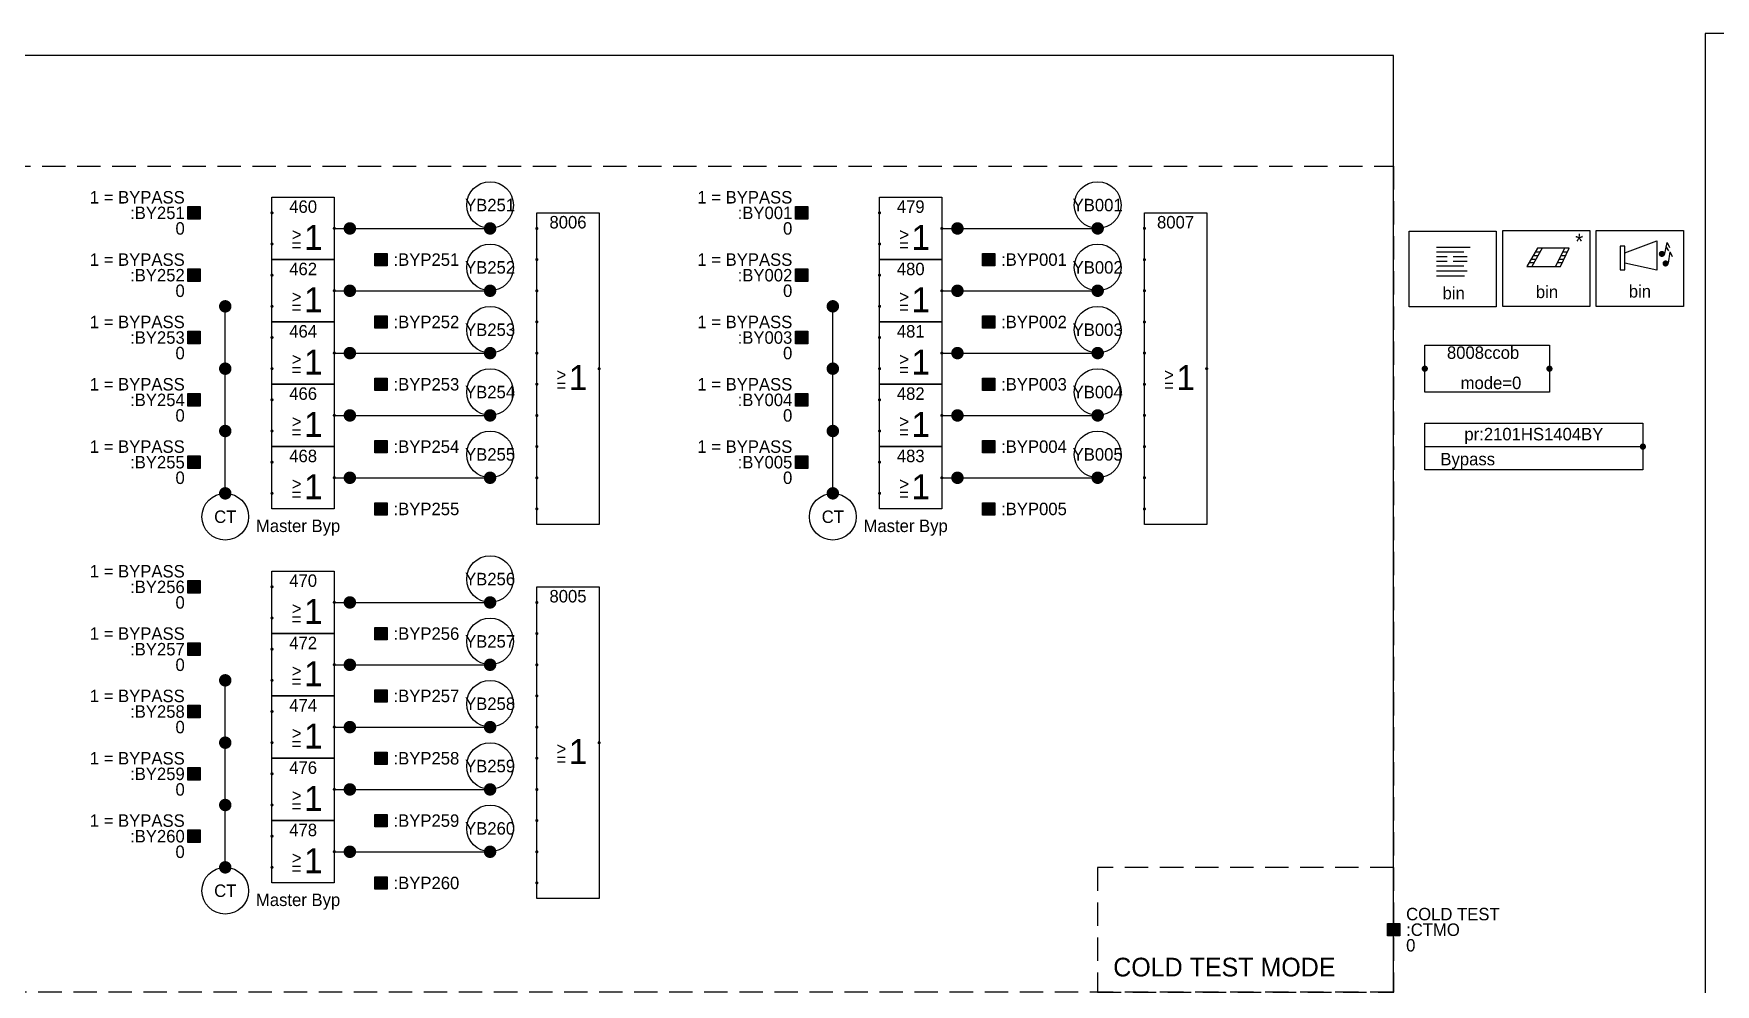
# Model space of a CAD drawing. Extents: x 0 to 2880, y 21 to 2078.
# Drawn here: x 1384 to 1923, y 1772 to 2078 of the extents above; entities that cross this region are included whole.
import ezdxf
from ezdxf.enums import TextEntityAlignment as Align

# ---------------------------------------------------------------- set-up
doc = ezdxf.new("R2010")
doc.units = 0
doc.header["$LTSCALE"] = 15
doc.header["$MEASUREMENT"] = 0
doc.linetypes.add('DASHED', pattern=[0.75, 0.5, -0.25])
doc.layers.get('0').update_dxf_attribs({"linetype": 'CONTINUOUS'})
for name, color, linetype in [('1', 7, 'CONTINUOUS'), ('6', 7, 'CONTINUOUS'), ('6_COM', 7, 'CONTINUOUS')]:
    doc.layers.add(name, color=color, linetype=linetype)
doc.styles.add('MONOTXT', font='MetsoMono.ttf')
doc.styles.get("Standard").update_dxf_attribs({"font": 'MetsoMono.ttf'})
doc.styles.add('TXT', font='MetsoMono.ttf')

# ---------------------------------------------------------------- blocks, each defined once
blk = doc.blocks.new('-ADMINM')
at = {"color": 7}
blk.add_lwpolyline([(0, 0), (960, 0), (960, 637.5), (0, 637.5)], close=True, dxfattribs=at)
at = {"color": 7, "style": 'MONOTXT'}
for tag, p, height in [('$PROCESSAREA1', (368, 23), 5), ('$CREATED', (89.13, 18.04), 4), ('$CREATOR', (147.52, 17.98), 4), ('$PROCESSAREA2', (368, 16), 5), ('$NAME', (475.15, 13.45), 4), ('$DESCRIPTION1', (543.15, 13.86), 4), ('$PROCESSAREA3', (368, 9), 5), ('$MODIFIED', (89.04, 1.79), 4), ('$MODIFIER', (147.52, 1.82), 4), ('$PROCESSAREA4', (368, 2), 5), ('$DESCRIPTION2', (543.24, 4.73), 4)]:
    blk.add_attdef(tag, p, '', height=height, dxfattribs=at)
at = {"color": 7, "style": 'MONOTXT', "flags": 1}
blk.add_attdef('$STATUS', (605.86, 4.83), '', height=4, dxfattribs=at)
blk = doc.blocks.new('-OPBIN')
at = {"color": 7}
blk.add_lwpolyline([(-2, 2), (2, 2), (2, -2), (-2, -2)], close=True, dxfattribs=at)
blk.add_solid([(-1.95, 1.95), (1.95, 1.95), (-1.95, -1.95), (1.95, -1.95)], dxfattribs=at)
at = {"color": 7, "style": 'TXT'}
for tag, p, flags in [('$TYPE', (4, 8), 3), ('$CP', (0, -1.6), 2)]:
    blk.add_attdef(tag, p, '', height=4, dxfattribs=dict(at, flags=flags))
for tag, p in [('$COMMENT', (4, 3)), ('$NAME', (4, -2)), ('$VALUE', (4, -7))]:
    blk.add_attdef(tag, p, '', height=4, dxfattribs=at)
blk = doc.blocks.new('-EADMINM')
at = {"color": 7}
blk.add_lwpolyline([(100, 40), (860, 40), (860, 630.5), (100, 630.5)], close=True, dxfattribs=at)
blk.add_attdef('$NAME', (109.54, 613.73), '', height=5)
blk = doc.blocks.new('-OD_BIND')
for p, q in [((0, 0), (0, 24.29)), ((11.12, 18.66), (7.72, 12.82)), ((12.62, 18.66), (9.31, 12.82)), ((9.68, 16.31), (11.34, 16.31)), ((10.44, 17.52), (12.02, 17.52)), ((21.37, 18.66), (11.12, 18.66)), ((19.86, 18.66), (16.92, 12.82)), ((18.5, 12.82), (21.37, 18.66)), ((18.72, 16.31), (20.23, 16.31)), ((19.26, 17.52), (20.84, 17.52)), ((7.72, 12.82), (18.5, 12.82)), ((8.4, 14.03), (10.06, 14.03)), ((9.09, 15.17), (10.66, 15.17)), ((17.6, 14.03), (19.1, 14.03)), ((18.13, 15.17), (19.64, 15.17))]:
    blk.add_line(p, q)
blk.add_lwpolyline([(0, 24.29), (28, 24.29), (28, 0), (0, 0)])
at = {"color": 7, "style": 'MONOTXT'}
blk.add_text('*', height=5, dxfattribs=at).set_placement((24.56, 18.32), align=Align.CENTER)
blk.add_text('bin', height=4).set_placement((14.21, 4.72), align=Align.MIDDLE)
at = {"flags": 1}
for tag, p, height in [('$NAME', (2.32, -7.19), 4), ('$CR', (1.39, -13.67), 4), ('POS', (-0.93, -20.18), 2), ('PDATA', (-1.12, -27.75), 2), ('TXT1SEL', (-0.83, -38.23), 2), ('TXT2SEL', (-0.52, -40.39), 2), ('COMPL', (-1.49, -54.74), 2), ('RECDX', (-0.72, -51.27), 2)]:
    blk.add_attdef(tag, p, '', height=height, dxfattribs=at)
at = {"color": 7, "flags": 1}
blk.add_attdef('PREFIX', (0, -24.46), '', height=2, dxfattribs=at)
at = {"color": 7, "style": 'MONOTXT', "flags": 1}
for tag, p, height in [('--ALM', (-1.65, -32.97), 2), ('STATE0', (-1.01, -43.59), 2), ('STATE1', (-1.24, -46.05), 2), ('KEY10M', (55.52, -52.88), 5), ('LAYOUT', (5.46, -58.09), 5), ('KEY10TXT', (55.52, -57.88), 5), ('KEY1M', (5.19, -68.23), 5), ('KEY11M', (55.52, -67.88), 5), ('KEY1TXT', (5.65, -73.1), 5), ('KEY11TXT', (55.52, -72.88), 5), ('KEY2M', (5.69, -83.88), 5), ('KEY12M', (55.52, -82.88), 5), ('KEY2TXT', (5.69, -88.49), 5), ('KEY12TXT', (55.52, -87.88), 5), ('KEY3M', (5.65, -98.05), 5), ('KEY13M', (55.52, -97.88), 5), ('KEY3TXT', (5.52, -102.88), 5), ('KEY13TXT', (55.52, -102.88), 5), ('KEY4M', (5.52, -112.88), 5), ('KEY14M', (55.52, -112.88), 5), ('KEY4TXT', (5.52, -117.88), 5), ('KEY14TXT', (55.52, -117.88), 5), ('KEY5M', (5.52, -127.88), 5), ('KEY15M', (55.52, -127.88), 5), ('KEY5TXT', (5.52, -132.88), 5), ('KEY15TXT', (55.52, -132.88), 5), ('KEY6M', (5.52, -142.88), 5), ('KEY16M', (55.52, -142.88), 5), ('KEY6TXT', (5.52, -147.88), 5), ('KEY16TXT', (55.52, -147.88), 5), ('KEY7M', (5.52, -157.88), 5), ('KEY17M', (55.52, -157.88), 5), ('KEY7TXT', (5.52, -162.88), 5), ('KEY17TXT', (55.52, -162.88), 5), ('KEY8M', (5.52, -172.88), 5), ('KEY18M', (55.52, -172.88), 5), ('KEY8TXT', (5.52, -177.88), 5), ('KEY18TXT', (55.52, -177.88), 5), ('KEY9M', (5.52, -187.88), 5), ('KEY19M', (55.52, -187.88), 5), ('KEY9TXT', (5.52, -192.88), 5), ('KEY19TXT', (55.52, -192.88), 5)]:
    blk.add_attdef(tag, p, '', height=height, dxfattribs=at)
blk = doc.blocks.new('-DPBIN-')
at = {"color": 7}
blk.add_lwpolyline([(-70, 7.5), (0, 7.5), (0, -7.5), (-70, -7.5)], close=True, dxfattribs=at)
blk.add_lwpolyline([(-70, 0), (0, 0)], dxfattribs=at)
at = {"color": 7, "const_width": 1}
blk.add_lwpolyline([(-0.5, 0, 1), (0.5, 0, 1)], format="xyb", close=True, dxfattribs=at)
at = {"color": 7, "style": 'TXT'}
blk.add_attdef('$NAME', text='', height=4, dxfattribs=at).set_placement((-35, 2), align=Align.CENTER)
for tag, p, flags in [('$CP', (0, -1.6), 2), ('$TYPE', (-30, -6), 3)]:
    blk.add_attdef(tag, p, '', height=4, dxfattribs=dict(at, flags=flags))
for tag, p in [('$COMMENT', (-65, -6)), ('$VALUE', (-65, -13))]:
    blk.add_attdef(tag, p, '', height=4, dxfattribs=at)
blk = doc.blocks.new('-CE_BIN')
for p, q in [((-0.07, -0.19), (-0.07, 24.09)), ((8.74, 19.02), (19.53, 19.02)), ((8.74, 17.49), (17.48, 17.49)), ((8.72, 11.4), (18.62, 11.4)), ((8.74, 15.97), (12.13, 15.97)), ((8.74, 14.46), (12.13, 14.46)), ((8.74, 13.01), (17.48, 13.01)), ((14.09, 15.97), (18.54, 15.97)), ((14.09, 14.46), (18.54, 14.46)), ((8.77, 9.8), (17.77, 9.8))]:
    blk.add_line(p, q)
blk.add_lwpolyline([(-0.07, 24.09), (27.94, 24.09), (27.94, -0.19), (-0.07, -0.19)])
blk.add_text('bin', height=4).set_placement((14.27, 4.32), align=Align.MIDDLE)
at = {"flags": 1}
for tag, p, height in [('$NAME', (2.28, 23.08), 4), ('$CR', (1.5, -12.94), 2), ('NAME1', (1.68, -17.93), 2), ('NAME3', (1.84, -29.32), 2), ('POS1', (2.36, -35.43), 2), ('POSOP', (1.23, -60.9), 4), ('ALMSTXT', (1.4, -66.9), 2), ('MSTXT', (1.26, -72.55), 2), ('--ALM', (0.43, -78.56), 2), ('AREAOP', (0, -105), 2)]:
    blk.add_attdef(tag, p, '', height=height, dxfattribs=at)
at = {"color": 7}
blk.add_attdef('$DID', (3.75, -5.76), '', height=4, dxfattribs=at)
at = {"color": 7, "style": 'MONOTXT', "flags": 1}
for tag, p in [('NAME2', (2.18, -22.09)), ('POS2', (2.27, -40.9)), ('INFO', (1.53, -49.74)), ('POS3', (1.93, -46.21)), ('OPTM', (1.43, -54.71))]:
    blk.add_attdef(tag, p, '', height=2, dxfattribs=at)
at = {"color": 7, "flags": 1}
for tag, p in [('---OBIN', (0, -85)), ('OPTXT0', (0, -90)), ('OPTXT1', (0, -95)), ('---OESTO', (0, -100))]:
    blk.add_attdef(tag, p, '', height=2, dxfattribs=at)
blk = doc.blocks.new('CCOB_SMALL')
at = {"color": 7}
blk.add_lwpolyline([(0, 7.5), (40, 7.5), (40, -7.5), (0, -7.5)], close=True, dxfattribs=at)
at = {"color": 7, "const_width": 1}
for points in [[(-0.5, 0, 1), (0.5, 0, 1)], [(39.5, 0, 1), (40.5, 0, 1)]]:
    blk.add_lwpolyline(points, format="xyb", close=True, dxfattribs=at)
at = {"color": 7}
blk.add_text('ccob', height=4, dxfattribs=at).set_placement((19, 3.15))
blk.add_text('mode=', height=4, dxfattribs=at).set_placement((28, -6.55), align=Align.RIGHT)
for tag, p, flags in [('$NAME', (15, 7.5), 3), ('IN<', (2, -1.5), 2), ('CND<', (0, -15), 1), ('FMASK=', (0, -20), 1)]:
    blk.add_attdef(tag, p, '', height=4, dxfattribs=dict(at, flags=flags))
blk.add_attdef('$ORDER', text='', height=4, dxfattribs=at).set_placement((19, 3.15), align=Align.RIGHT)
at = {"color": 7, "flags": 2}
blk.add_attdef('OUT>', text='', height=4, dxfattribs=at).set_placement((38, -1.5), align=Align.RIGHT)
at = {"color": 7}
blk.add_attdef('MODE=', (28, -6.55), '', height=4, dxfattribs=at)
blk = doc.blocks.new('-AL_BIN')
for p, q in [((0, 0), (0, 24.29)), ((9.22, 19.29), (7.68, 19.29)), ((7.68, 19.29), (7.68, 11.77)), ((9.22, 17.22), (19.42, 21.02)), ((9.22, 11.77), (9.22, 19.29)), ((19.42, 21.02), (19.42, 11.58)), ((21.94, 16.43), (22.79, 20.48)), ((22.46, 19.02), (23.19, 17.76)), ((22.79, 20.48), (23.52, 18.89)), ((23.19, 13.9), (23.79, 17.49)), ((23.79, 17.43), (24.39, 16.03)), ((7.68, 11.77), (9.22, 11.77)), ((19.42, 11.58), (9.22, 13.84))]:
    blk.add_line(p, q)
blk.add_lwpolyline([(0, 24.29), (28, 24.29), (28, 0), (0, 0)])
at = {"const_width": 0.98}
for points in [[(20.59, 16.83, 1), (21.57, 16.83, 1)], [(21.78, 13.76, 1), (22.76, 13.76, 1)]]:
    blk.add_lwpolyline(points, format="xyb", close=True, dxfattribs=at)
blk.add_text('bin', height=4).set_placement((10.47, 2.82))
at = {"flags": 1}
for tag, p in [('$NAME', (-1.04, -8.07)), ('$CR', (-0.88, -11.12)), ('EXTI', (-0.44, -20.42)), ('DPBIN', (-0.44, -23.92)), ('AREAAL', (-0.04, -28.01)), ('AREAMS', (-0.05, -32.72)), ('--ALM', (-0.59, -36.81)), ('EDGEAL', (-0.56, -41.48)), ('ACKDEMAL', (-1.34, -46.37)), ('PRIAL', (-1.34, -49.11)), ('USERAL', (-1.61, -51.85)), ('RESAL', (-1.13, -54.89)), ('ACKDEMMS', (-2.17, -61.08)), ('EDGEMS', (-1.41, -57.65)), ('USERMS', (-2.07, -65.68)), ('RESMS', (-1.88, -69.47))]:
    blk.add_attdef(tag, p, '', height=2, dxfattribs=at)
at = {"layer": '1', "color": 7, "flags": 1}
blk.add_attdef('PREFIX', (-1.19, -14.65), '', height=2, dxfattribs=at)
blk = doc.blocks.new('-LOO2L')
at = {"color": 7, "const_width": 0.5}
for points in [[(-0.25, 0, 1), (0.25, 0, 1)], [(19.75, -5, 1), (20.25, -5, 1)], [(-0.25, -10, 1), (0.25, -10, 1)]]:
    blk.add_lwpolyline(points, format="xyb", close=True, dxfattribs=at)
blk.add_lwpolyline([(0, 5), (20, 5), (20, -15), (0, -15), (0, 5)])
at = {"color": 7}
for s, height, p in [('1', 8, (10.28, -11.87)), ('>', 4, (6.32, -8.93)), ('=', 4, (6.32, -12.36))]:
    blk.add_text(s, height=height, dxfattribs=at).set_placement(p)
for tag, p in [('NOTA', (-5.6, -3)), ('NOTO', (20, -8)), ('NOTB', (-5.6, -13))]:
    blk.add_attdef(tag, p, '', height=9)
for tag, p, height, flags in [('A<BIN', (-1.91, -1.95), 4, 2), ('B<BIN', (-1.91, -11.77), 4, 2), ('$&F-ROW1', (6.29, -13.8), 1, 3)]:
    blk.add_attdef(tag, p, '', height=height, dxfattribs=dict(at, flags=flags))
blk.add_attdef('$ORDER', text='', height=4).set_placement((10, 0), align=Align.CENTER)
at = {"color": 7, "flags": 2}
blk.add_attdef('O>BIN', text='', height=4, dxfattribs=at).set_placement((16.01, -6.95), align=Align.RIGHT)
at = {"flags": 3}
blk.add_attdef('$NAME', (0.75, -6.53), '', height=4, dxfattribs=at)
blk = doc.blocks.new('-LABELD')
at = {"const_width": 1.5}
blk.add_lwpolyline([(0, -0.75, 1), (0, 0.75, 1)], format="xyb", close=True, dxfattribs=at)
blk.add_circle((0, 7.5), 7.5)
at = {"color": 7}
for tag, p in [('$COMMENT1', (9.85, 8.16)), ('$COMMENT2', (9.85, 2.32))]:
    blk.add_attdef(tag, p, '', height=4, dxfattribs=at)
blk.add_attdef('$NAME', text='', height=4).set_placement((0, 7.5), align=Align.MIDDLE)
at = {"flags": 2}
blk.add_attdef('$CP', (0, 0), '', height=2.5, dxfattribs=at)
blk = doc.blocks.new('-LABELU')
at = {"const_width": 1.5}
blk.add_lwpolyline([(0, -0.75, 1), (0, 0.75, 1)], format="xyb", close=True, dxfattribs=at)
blk.add_circle((0, -7.5), 7.5)
at = {"flags": 2}
blk.add_attdef('$CP', (0, 0), '', height=2.5, dxfattribs=at)
blk.add_attdef('$NAME', text='', height=4).set_placement((0, -7.5), align=Align.MIDDLE)
at = {"color": 7}
for tag, p in [('$COMMENT1', (9.85, -6.58)), ('$COMMENT2', (9.85, -12.42))]:
    blk.add_attdef(tag, p, '', height=4, dxfattribs=at)
blk = doc.blocks.new('-LOO10L')
at = {"color": 7, "const_width": 0.5}
for points in [[(-0.25, 0, 1), (0.25, 0, 1)], [(-0.25, -10, 1), (0.25, -10, 1)], [(-0.25, -20, 1), (0.25, -20, 1)], [(-0.25, -30, 1), (0.25, -30, 1)], [(-0.25, -40, 1), (0.25, -40, 1)], [(19.75, -45, 1), (20.25, -45, 1)], [(-0.25, -50, 1), (0.25, -50, 1)], [(-0.25, -60, 1), (0.25, -60, 1)], [(-0.25, -70, 1), (0.25, -70, 1)], [(-0.25, -80, 1), (0.25, -80, 1)], [(-0.25, -90, 1), (0.25, -90, 1)]]:
    blk.add_lwpolyline(points, format="xyb", close=True, dxfattribs=at)
blk.add_lwpolyline([(0, 5), (20, 5), (20, -95), (0, -95), (0, 5)])
at = {"color": 7}
for s, height, p in [('>', 4, (6.32, -48.93)), ('1', 8, (10.28, -51.87)), ('=', 4, (6.32, -52.36))]:
    blk.add_text(s, height=height, dxfattribs=at).set_placement(p)
for tag, p in [('NOTA', (-5.6, -3)), ('NOTB', (-5.6, -13)), ('NOTC', (-5.6, -23)), ('NOTD', (-5.6, -33)), ('NOTE', (-5.6, -43)), ('NOTO', (20, -48)), ('NOTF', (-5.6, -53)), ('NOTG', (-5.6, -63)), ('NOTH', (-5.6, -73)), ('NOTI', (-5.6, -83)), ('NOTJ', (-5.6, -93))]:
    blk.add_attdef(tag, p, '', height=9)
for tag, p, height, flags in [('A<BIN', (-1.91, -1.95), 4, 2), ('B<BIN', (-1.91, -11.95), 4, 2), ('C<BIN', (-1.91, -21.77), 4, 2), ('D<BIN', (-1.91, -31.77), 4, 2), ('E<BIN', (-1.91, -41.77), 4, 2), ('F<BIN', (-1.91, -51.95), 4, 2), ('G<BIN', (-1.91, -61.95), 4, 2), ('H<BIN', (-1.91, -71.77), 4, 2), ('I<BIN', (-1.91, -81.77), 4, 2), ('J<BIN', (-1.91, -91.77), 4, 2), ('$&F-ROW1', (6.29, -93.8), 1, 3)]:
    blk.add_attdef(tag, p, '', height=height, dxfattribs=dict(at, flags=flags))
blk.add_attdef('$ORDER', text='', height=4).set_placement((10, 0), align=Align.CENTER)
at = {"color": 7, "flags": 2}
blk.add_attdef('O>BIN', text='', height=4, dxfattribs=at).set_placement((16.01, -46.95), align=Align.RIGHT)
at = {"flags": 3}
blk.add_attdef('$NAME', (0.75, -46.53), '', height=4, dxfattribs=at)
blk = doc.blocks.new('-IPBIN')
at = {"color": 7}
blk.add_lwpolyline([(-2, 2), (2, 2), (2, -2), (-2, -2)], close=True, dxfattribs=at)
blk.add_solid([(-1.95, 1.95), (1.95, 1.95), (-1.95, -1.95), (1.95, -1.95)], dxfattribs=at)
at = {"color": 7, "style": 'TXT'}
for tag, p, flags in [('$TYPE', (4, 8), 3), ('$CP', (0, -1.6), 2)]:
    blk.add_attdef(tag, p, '', height=4, dxfattribs=dict(at, flags=flags))
for tag, p in [('$COMMENT', (-3, 3)), ('$NAME', (-3, -2)), ('$VALUE', (-3, -7))]:
    blk.add_attdef(tag, text='', height=4, dxfattribs=at).set_placement(p, align=Align.RIGHT)

msp = doc.modelspace()

# ---------------------------------------------------------------- linework, layer by layer
at = {"layer": '6', "color": 7}
for points in [[(1435, 2020, 0, 0, 0), (1455, 2020, 0, 0, 0), (1455, 2020, 5, 0, 0), (1460, 2020, 0, 0, 0)], [(1630, 2020, 0, 0, 0), (1650, 2020, 0, 0, 0), (1650, 2020, 5, 0, 0), (1655, 2020, 0, 0, 0)], [(1485, 2015, 0, 0, 0), (1485, 2005, 0, 0, 0), (1490, 2005, 0, 0, 0), (1490, 2005, 5, 0, 0), (1495, 2005, 0, 0, 0)], [(1530, 2015, 0, 0, 0), (1540, 2015, 0, 0, 0), (1540, 2015, 5, 0, 0), (1545, 2015, 0, 0, 0)], [(1680, 2015, 0, 0, 0), (1680, 2005, 0, 0, 0), (1685, 2005, 0, 0, 0), (1685, 2005, 5, 0, 0), (1690, 2005, 0, 0, 0)], [(1725, 2015, 0, 0, 0), (1735, 2015, 0, 0, 0), (1735, 2015, 5, 0, 0), (1740, 2015, 0, 0, 0)], [(1445, 1990, 0, 0, 0), (1445, 2010, 0, 0, 0), (1455, 2010, 0, 0, 0), (1455, 2010, 5, 0, 0), (1460, 2010, 0, 0, 0)], [(1640, 1990, 0, 0, 0), (1640, 2010, 0, 0, 0), (1650, 2010, 0, 0, 0), (1650, 2010, 5, 0, 0), (1655, 2010, 0, 0, 0)], [(1435, 2000, 0, 0, 0), (1455, 2000, 0, 0, 0), (1455, 2000, 5, 0, 0), (1460, 2000, 0, 0, 0)], [(1630, 2000, 0, 0, 0), (1650, 2000, 0, 0, 0), (1650, 2000, 5, 0, 0), (1655, 2000, 0, 0, 0)], [(1485, 1995, 0, 0, 0), (1485, 1985, 0, 0, 0), (1490, 1985, 0, 0, 0), (1490, 1985, 5, 0, 0), (1495, 1985, 0, 0, 0)], [(1530, 1995, 0, 0, 0), (1540, 1995, 0, 0, 0), (1540, 1995, 5, 0, 0), (1545, 1995, 0, 0, 0)], [(1680, 1995, 0, 0, 0), (1680, 1985, 0, 0, 0), (1685, 1985, 0, 0, 0), (1685, 1985, 5, 0, 0), (1690, 1985, 0, 0, 0)], [(1725, 1995, 0, 0, 0), (1735, 1995, 0, 0, 0), (1735, 1995, 5, 0, 0), (1740, 1995, 0, 0, 0)], [(1445, 1990, 0, 0, 0), (1455, 1990, 0, 0, 0), (1455, 1990, 5, 0, 0), (1460, 1990, 0, 0, 0)], [(1640, 1990, 0, 0, 0), (1650, 1990, 0, 0, 0), (1650, 1990, 5, 0, 0), (1655, 1990, 0, 0, 0)], [(1435, 1980, 0, 0, 0), (1455, 1980, 0, 0, 0), (1455, 1980, 5, 0, 0), (1460, 1980, 0, 0, 0)], [(1630, 1980, 0, 0, 0), (1650, 1980, 0, 0, 0), (1650, 1980, 5, 0, 0), (1655, 1980, 0, 0, 0)], [(1485, 1975, 0, 0, 0), (1485, 1965, 0, 0, 0), (1490, 1965, 0, 0, 0), (1490, 1965, 5, 0, 0), (1495, 1965, 0, 0, 0)], [(1530, 1975, 0, 0, 0), (1540, 1975, 0, 0, 0), (1540, 1975, 5, 0, 0), (1545, 1975, 0, 0, 0)], [(1680, 1975, 0, 0, 0), (1680, 1965, 0, 0, 0), (1685, 1965, 0, 0, 0), (1685, 1965, 5, 0, 0), (1690, 1965, 0, 0, 0)], [(1725, 1975, 0, 0, 0), (1735, 1975, 0, 0, 0), (1735, 1975, 5, 0, 0), (1740, 1975, 0, 0, 0)], [(1370, 1970, 0, 0, 0), (1380, 1970, 0, 0, 0), (1380, 1790, 0, 0, 0), (1530, 1790, 0, 0, 0), (1530, 1805, 0, 0, 0), (1540, 1805, 0, 0, 0), (1540, 1805, 5, 0, 0), (1545, 1805, 0, 0, 0)], [(1445, 1970, 0, 0, 0), (1455, 1970, 0, 0, 0), (1455, 1970, 5, 0, 0), (1460, 1970, 0, 0, 0)], [(1565, 1970, 0, 0, 0), (1580, 1970, 0, 0, 0), (1580, 1910, 0, 0, 0), (1725, 1910, 0, 0, 0), (1725, 1925, 0, 0, 0), (1735, 1925, 0, 0, 0), (1735, 1925, 5, 0, 0), (1740, 1925, 0, 0, 0)], [(1640, 1970, 0, 0, 0), (1650, 1970, 0, 0, 0), (1650, 1970, 5, 0, 0), (1655, 1970, 0, 0, 0)], [(1760, 1970, 0, 0, 0), (1825, 1970, 0, 0, 0), (1825, 1970, 5, 0, 0), (1830, 1970, 0, 0, 0)], [(1870, 1970, 0, 0, 0), (1910, 1970, 0, 0, 0), (1910, 1945, 0, 0, 0), (1905, 1945, 0, 0, 0), (1905, 1945, 5, 0, 0), (1900, 1945, 0, 0, 0)], [(1435, 1960, 0, 0, 0), (1455, 1960, 0, 0, 0), (1455, 1960, 5, 0, 0), (1460, 1960, 0, 0, 0)], [(1630, 1960, 0, 0, 0), (1650, 1960, 0, 0, 0), (1650, 1960, 5, 0, 0), (1655, 1960, 0, 0, 0)], [(1485, 1955, 0, 0, 0), (1485, 1945, 0, 0, 0), (1490, 1945, 0, 0, 0), (1490, 1945, 5, 0, 0), (1495, 1945, 0, 0, 0)], [(1530, 1955, 0, 0, 0), (1540, 1955, 0, 0, 0), (1540, 1955, 5, 0, 0), (1545, 1955, 0, 0, 0)], [(1680, 1955, 0, 0, 0), (1680, 1945, 0, 0, 0), (1685, 1945, 0, 0, 0), (1685, 1945, 5, 0, 0), (1690, 1945, 0, 0, 0)], [(1725, 1955, 0, 0, 0), (1735, 1955, 0, 0, 0), (1735, 1955, 5, 0, 0), (1740, 1955, 0, 0, 0)], [(1445, 1950, 0, 0, 0), (1455, 1950, 0, 0, 0), (1455, 1950, 5, 0, 0), (1460, 1950, 0, 0, 0)], [(1640, 1950, 0, 0, 0), (1650, 1950, 0, 0, 0), (1650, 1950, 5, 0, 0), (1655, 1950, 0, 0, 0)], [(1435, 1940, 0, 0, 0), (1455, 1940, 0, 0, 0), (1455, 1940, 5, 0, 0), (1460, 1940, 0, 0, 0)], [(1630, 1940, 0, 0, 0), (1650, 1940, 0, 0, 0), (1650, 1940, 5, 0, 0), (1655, 1940, 0, 0, 0)], [(1445, 1930, 0, 0, 0), (1455, 1930, 0, 0, 0), (1455, 1930, 0, 0, 0), (1455, 1930, 5, 0, 0), (1460, 1930, 0, 0, 0)], [(1485, 1935, 0, 0, 0), (1485, 1925, 0, 0, 0), (1490, 1925, 0, 0, 0), (1490, 1925, 5, 0, 0), (1495, 1925, 0, 0, 0)], [(1530, 1935, 0, 0, 0), (1540, 1935, 0, 0, 0), (1540, 1935, 5, 0, 0), (1545, 1935, 0, 0, 0)], [(1640, 1930, 0, 0, 0), (1650, 1930, 0, 0, 0), (1650, 1930, 0, 0, 0), (1650, 1930, 5, 0, 0), (1655, 1930, 0, 0, 0)], [(1680, 1935, 0, 0, 0), (1680, 1925, 0, 0, 0), (1685, 1925, 0, 0, 0), (1685, 1925, 5, 0, 0), (1690, 1925, 0, 0, 0)], [(1725, 1935, 0, 0, 0), (1735, 1935, 0, 0, 0), (1735, 1935, 5, 0, 0), (1740, 1935, 0, 0, 0)], [(1565, 1850, 0, 0, 0), (1570, 1850, 0, 0, 0), (1570, 1910, 0, 0, 0), (1535, 1910, 0, 0, 0), (1535, 1925, 0, 0, 0), (1540, 1925, 0, 0, 0), (1540, 1925, 5, 0, 0), (1545, 1925, 0, 0, 0)], [(1435, 1900, 0, 0, 0), (1455, 1900, 0, 0, 0), (1455, 1900, 5, 0, 0), (1460, 1900, 0, 0, 0)], [(1485, 1895, 0, 0, 0), (1485, 1885, 0, 0, 0), (1490, 1885, 0, 0, 0), (1490, 1885, 5, 0, 0), (1495, 1885, 0, 0, 0)], [(1530, 1895, 0, 0, 0), (1540, 1895, 0, 0, 0), (1540, 1895, 5, 0, 0), (1545, 1895, 0, 0, 0)], [(1445, 1870, 0, 0, 0), (1445, 1890, 0, 0, 0), (1455, 1890, 0, 0, 0), (1455, 1890, 5, 0, 0), (1460, 1890, 0, 0, 0)], [(1435, 1880, 0, 0, 0), (1455, 1880, 0, 0, 0), (1455, 1880, 5, 0, 0), (1460, 1880, 0, 0, 0)], [(1485, 1875, 0, 0, 0), (1485, 1865, 0, 0, 0), (1490, 1865, 0, 0, 0), (1490, 1865, 5, 0, 0), (1495, 1865, 0, 0, 0)], [(1530, 1875, 0, 0, 0), (1540, 1875, 0, 0, 0), (1540, 1875, 5, 0, 0), (1545, 1875, 0, 0, 0)], [(1445, 1870, 0, 0, 0), (1455, 1870, 0, 0, 0), (1455, 1870, 5, 0, 0), (1460, 1870, 0, 0, 0)], [(1435, 1860, 0, 0, 0), (1455, 1860, 0, 0, 0), (1455, 1860, 5, 0, 0), (1460, 1860, 0, 0, 0)], [(1485, 1855, 0, 0, 0), (1485, 1845, 0, 0, 0), (1490, 1845, 0, 0, 0), (1490, 1845, 5, 0, 0), (1495, 1845, 0, 0, 0)], [(1530, 1855, 0, 0, 0), (1540, 1855, 0, 0, 0), (1540, 1855, 5, 0, 0), (1545, 1855, 0, 0, 0)], [(1445, 1850, 0, 0, 0), (1455, 1850, 0, 0, 0), (1455, 1850, 5, 0, 0), (1460, 1850, 0, 0, 0)], [(1435, 1840, 0, 0, 0), (1455, 1840, 0, 0, 0), (1455, 1840, 5, 0, 0), (1460, 1840, 0, 0, 0)], [(1485, 1835, 0, 0, 0), (1485, 1825, 0, 0, 0), (1490, 1825, 0, 0, 0), (1490, 1825, 5, 0, 0), (1495, 1825, 0, 0, 0)], [(1530, 1835, 0, 0, 0), (1540, 1835, 0, 0, 0), (1540, 1835, 5, 0, 0), (1545, 1835, 0, 0, 0)], [(1445, 1830, 0, 0, 0), (1455, 1830, 0, 0, 0), (1455, 1830, 5, 0, 0), (1460, 1830, 0, 0, 0)], [(1435, 1820, 0, 0, 0), (1455, 1820, 0, 0, 0), (1455, 1820, 5, 0, 0), (1460, 1820, 0, 0, 0)], [(1485, 1815, 0, 0, 0), (1485, 1805, 0, 0, 0), (1490, 1805, 0, 0, 0), (1490, 1805, 5, 0, 0), (1495, 1805, 0, 0, 0)], [(1530, 1815, 0, 0, 0), (1540, 1815, 0, 0, 0), (1540, 1815, 5, 0, 0), (1545, 1815, 0, 0, 0)], [(1445, 1810, 0, 0, 0), (1455, 1810, 0, 0, 0), (1455, 1810, 0, 0, 0), (1455, 1810, 5, 0, 0), (1460, 1810, 0, 0, 0)]]:
    msp.add_lwpolyline(points, format="xyseb", dxfattribs=at)
for points in [[(1480, 2015), (1485, 2015)], [(1485, 2015), (1530, 2015)], [(1675, 2015), (1680, 2015)], [(1680, 2015), (1725, 2015)], [(1480, 1995), (1485, 1995)], [(1485, 1995), (1530, 1995)], [(1675, 1995), (1680, 1995)], [(1680, 1995), (1725, 1995)], [(1445, 1970), (1445, 1990)], [(1640, 1970), (1640, 1990)], [(1480, 1975), (1485, 1975)], [(1485, 1975), (1530, 1975)], [(1675, 1975), (1680, 1975)], [(1680, 1975), (1725, 1975)], [(1445, 1950), (1445, 1970)], [(1640, 1950), (1640, 1970)], [(1480, 1955), (1485, 1955)], [(1485, 1955), (1530, 1955)], [(1675, 1955), (1680, 1955)], [(1680, 1955), (1725, 1955)], [(1445, 1930), (1445, 1950)], [(1640, 1930), (1640, 1950)], [(1480, 1935), (1485, 1935)], [(1485, 1935), (1530, 1935)], [(1675, 1935), (1680, 1935)], [(1680, 1935), (1725, 1935)], [(1480, 1895), (1485, 1895)], [(1485, 1895), (1530, 1895)], [(1480, 1875), (1485, 1875)], [(1485, 1875), (1530, 1875)], [(1445, 1850), (1445, 1870)], [(1480, 1855), (1485, 1855)], [(1485, 1855), (1530, 1855)], [(1445, 1830), (1445, 1850)], [(1445, 1810), (1445, 1830)], [(1480, 1835), (1485, 1835)], [(1485, 1835), (1530, 1835)], [(1480, 1815), (1485, 1815)], [(1485, 1815), (1530, 1815)]]:
    msp.add_lwpolyline(points, dxfattribs=at)
at = {"layer": '6', "color": 7, "const_width": 2}
for points in [[(1484, 2015, 1), (1486, 2015, 1)], [(1529, 2015, 1), (1531, 2015, 1)], [(1679, 2015, 1), (1681, 2015, 1)], [(1724, 2015, 1), (1726, 2015, 1)], [(1444, 1990, 1), (1446, 1990, 1)], [(1484, 1995, 1), (1486, 1995, 1)], [(1529, 1995, 1), (1531, 1995, 1)], [(1639, 1990, 1), (1641, 1990, 1)], [(1679, 1995, 1), (1681, 1995, 1)], [(1724, 1995, 1), (1726, 1995, 1)], [(1484, 1975, 1), (1486, 1975, 1)], [(1529, 1975, 1), (1531, 1975, 1)], [(1679, 1975, 1), (1681, 1975, 1)], [(1724, 1975, 1), (1726, 1975, 1)], [(1444, 1970, 1), (1446, 1970, 1)], [(1639, 1970, 1), (1641, 1970, 1)], [(1484, 1955, 1), (1486, 1955, 1)], [(1529, 1955, 1), (1531, 1955, 1)], [(1679, 1955, 1), (1681, 1955, 1)], [(1724, 1955, 1), (1726, 1955, 1)], [(1444, 1950, 1), (1446, 1950, 1)], [(1639, 1950, 1), (1641, 1950, 1)], [(1484, 1935, 1), (1486, 1935, 1)], [(1529, 1935, 1), (1531, 1935, 1)], [(1679, 1935, 1), (1681, 1935, 1)], [(1724, 1935, 1), (1726, 1935, 1)], [(1444, 1930, 1), (1446, 1930, 1)], [(1639, 1930, 1), (1641, 1930, 1)], [(1484, 1895, 1), (1486, 1895, 1)], [(1529, 1895, 1), (1531, 1895, 1)], [(1484, 1875, 1), (1486, 1875, 1)], [(1529, 1875, 1), (1531, 1875, 1)], [(1444, 1870, 1), (1446, 1870, 1)], [(1484, 1855, 1), (1486, 1855, 1)], [(1529, 1855, 1), (1531, 1855, 1)], [(1444, 1850, 1), (1446, 1850, 1)], [(1484, 1835, 1), (1486, 1835, 1)], [(1529, 1835, 1), (1531, 1835, 1)], [(1444, 1830, 1), (1446, 1830, 1)], [(1484, 1815, 1), (1486, 1815, 1)], [(1529, 1815, 1), (1531, 1815, 1)], [(1444, 1810, 1), (1446, 1810, 1)]]:
    msp.add_lwpolyline(points, format="xyb", close=True, dxfattribs=at)
at = {"layer": '6_COM', "color": 6, "linetype": 'DASHED'}
msp.add_lwpolyline([(1060, 1770), (1060, 2035), (1820, 2035), (1820, 1770)], close=True, dxfattribs=at)
at = {"layer": '6_COM', "color": 5, "linetype": 'DASHED'}
msp.add_lwpolyline([(1725, 1810), (1725, 1770), (1820, 1770), (1820, 1810)], close=True, dxfattribs=at)

# ---------------------------------------------------------------- block references
at = {"color": 7}
msp.add_blockref('-ADMINM', (1920, 1440), dxfattribs=at)
at = {"layer": '6'}
msp.add_blockref('-EADMINM', (960, 1440), dxfattribs=at)
at = {"layer": '6', "color": 7}
ref = msp.add_blockref('-LABELD', (1530, 2015), dxfattribs=at)
ref.add_attrib('$NAME', 'YB251', dxfattribs={"height": 4}).set_placement((1530, 2022.5), align=Align.MIDDLE)
ref = msp.add_blockref('-LABELD', (1725, 2015), dxfattribs=at)
ref.add_attrib('$NAME', 'YB001', dxfattribs={"height": 4}).set_placement((1725, 2022.5), align=Align.MIDDLE)
ref = msp.add_blockref('-IPBIN', (1435, 2020), dxfattribs=at)
ref.add_attrib('$NAME', ':BY251', dxfattribs={"color": 7, "height": 4, "style": 'TXT'}).set_placement((1432, 2018), align=Align.RIGHT)
ref.add_attrib('$COMMENT', '1 = BYPASS', dxfattribs={"color": 7, "height": 4, "style": 'TXT'}).set_placement((1432, 2023), align=Align.RIGHT)
ref.add_attrib('$VALUE', '0', dxfattribs={"color": 7, "height": 4, "style": 'TXT'}).set_placement((1432, 2013), align=Align.RIGHT)
ref = msp.add_blockref('-LOO2L', (1460, 2020), dxfattribs=at)
ref.add_attrib('$ORDER', '460', dxfattribs={"height": 4}).set_placement((1470, 2020), align=Align.CENTER)
ref = msp.add_blockref('-IPBIN', (1630, 2020), dxfattribs=at)
ref.add_attrib('$NAME', ':BY001', dxfattribs={"color": 7, "height": 4, "style": 'TXT'}).set_placement((1627, 2018), align=Align.RIGHT)
ref.add_attrib('$COMMENT', '1 = BYPASS', dxfattribs={"color": 7, "height": 4, "style": 'TXT'}).set_placement((1627, 2023), align=Align.RIGHT)
ref.add_attrib('$VALUE', '0', dxfattribs={"color": 7, "height": 4, "style": 'TXT'}).set_placement((1627, 2013), align=Align.RIGHT)
ref = msp.add_blockref('-LOO2L', (1655, 2020), dxfattribs=at)
ref.add_attrib('$ORDER', '479', dxfattribs={"height": 4}).set_placement((1665, 2020), align=Align.CENTER)
ref = msp.add_blockref('-LOO10L', (1545, 2015), dxfattribs=at)
ref.add_attrib('$ORDER', '8006', dxfattribs={"height": 4}).set_placement((1555, 2015), align=Align.CENTER)
ref = msp.add_blockref('-LOO10L', (1740, 2015), dxfattribs=at)
ref.add_attrib('$ORDER', '8007', dxfattribs={"height": 4}).set_placement((1750, 2015), align=Align.CENTER)
for name, p in [('-CE_BIN', (1825, 1990)), ('-OD_BIND', (1855, 1990)), ('-AL_BIN', (1885, 1990))]:
    msp.add_blockref(name, p, dxfattribs=at)
ref = msp.add_blockref('-LABELD', (1530, 1995), dxfattribs=at)
ref.add_attrib('$NAME', 'YB252', dxfattribs={"height": 4}).set_placement((1530, 2002.5), align=Align.MIDDLE)
ref = msp.add_blockref('-LABELD', (1725, 1995), dxfattribs=at)
ref.add_attrib('$NAME', 'YB002', dxfattribs={"height": 4}).set_placement((1725, 2002.5), align=Align.MIDDLE)
ref = msp.add_blockref('-IPBIN', (1435, 2000), dxfattribs=at)
ref.add_attrib('$NAME', ':BY252', dxfattribs={"color": 7, "height": 4, "style": 'TXT'}).set_placement((1432, 1998), align=Align.RIGHT)
ref.add_attrib('$COMMENT', '1 = BYPASS', dxfattribs={"color": 7, "height": 4, "style": 'TXT'}).set_placement((1432, 2003), align=Align.RIGHT)
ref.add_attrib('$VALUE', '0', dxfattribs={"color": 7, "height": 4, "style": 'TXT'}).set_placement((1432, 1993), align=Align.RIGHT)
ref = msp.add_blockref('-LOO2L', (1460, 2000), dxfattribs=at)
ref.add_attrib('$ORDER', '462', dxfattribs={"height": 4}).set_placement((1470, 2000), align=Align.CENTER)
ref = msp.add_blockref('-OPBIN', (1495, 2005), dxfattribs=at)
ref.add_attrib('$NAME', ':BYP251', (1499, 2003), dxfattribs={"color": 7, "height": 4, "style": 'TXT'})
ref = msp.add_blockref('-IPBIN', (1630, 2000), dxfattribs=at)
ref.add_attrib('$NAME', ':BY002', dxfattribs={"color": 7, "height": 4, "style": 'TXT'}).set_placement((1627, 1998), align=Align.RIGHT)
ref.add_attrib('$COMMENT', '1 = BYPASS', dxfattribs={"color": 7, "height": 4, "style": 'TXT'}).set_placement((1627, 2003), align=Align.RIGHT)
ref.add_attrib('$VALUE', '0', dxfattribs={"color": 7, "height": 4, "style": 'TXT'}).set_placement((1627, 1993), align=Align.RIGHT)
ref = msp.add_blockref('-LOO2L', (1655, 2000), dxfattribs=at)
ref.add_attrib('$ORDER', '480', dxfattribs={"height": 4}).set_placement((1665, 2000), align=Align.CENTER)
ref = msp.add_blockref('-OPBIN', (1690, 2005), dxfattribs=at)
ref.add_attrib('$NAME', ':BYP001', (1694, 2003), dxfattribs={"color": 7, "height": 4, "style": 'TXT'})
ref = msp.add_blockref('-IPBIN', (1435, 1980), dxfattribs=at)
ref.add_attrib('$NAME', ':BY253', dxfattribs={"color": 7, "height": 4, "style": 'TXT'}).set_placement((1432, 1978), align=Align.RIGHT)
ref.add_attrib('$COMMENT', '1 = BYPASS', dxfattribs={"color": 7, "height": 4, "style": 'TXT'}).set_placement((1432, 1983), align=Align.RIGHT)
ref.add_attrib('$VALUE', '0', dxfattribs={"color": 7, "height": 4, "style": 'TXT'}).set_placement((1432, 1973), align=Align.RIGHT)
ref = msp.add_blockref('-OPBIN', (1495, 1985), dxfattribs=at)
ref.add_attrib('$NAME', ':BYP252', (1499, 1983), dxfattribs={"color": 7, "height": 4, "style": 'TXT'})
ref = msp.add_blockref('-LABELD', (1530, 1975), dxfattribs=at)
ref.add_attrib('$NAME', 'YB253', dxfattribs={"height": 4}).set_placement((1530, 1982.5), align=Align.MIDDLE)
ref = msp.add_blockref('-IPBIN', (1630, 1980), dxfattribs=at)
ref.add_attrib('$NAME', ':BY003', dxfattribs={"color": 7, "height": 4, "style": 'TXT'}).set_placement((1627, 1978), align=Align.RIGHT)
ref.add_attrib('$COMMENT', '1 = BYPASS', dxfattribs={"color": 7, "height": 4, "style": 'TXT'}).set_placement((1627, 1983), align=Align.RIGHT)
ref.add_attrib('$VALUE', '0', dxfattribs={"color": 7, "height": 4, "style": 'TXT'}).set_placement((1627, 1973), align=Align.RIGHT)
ref = msp.add_blockref('-OPBIN', (1690, 1985), dxfattribs=at)
ref.add_attrib('$NAME', ':BYP002', (1694, 1983), dxfattribs={"color": 7, "height": 4, "style": 'TXT'})
ref = msp.add_blockref('-LABELD', (1725, 1975), dxfattribs=at)
ref.add_attrib('$NAME', 'YB003', dxfattribs={"height": 4}).set_placement((1725, 1982.5), align=Align.MIDDLE)
ref = msp.add_blockref('-LOO2L', (1460, 1980), dxfattribs=at)
ref.add_attrib('$ORDER', '464', dxfattribs={"height": 4}).set_placement((1470, 1980), align=Align.CENTER)
ref = msp.add_blockref('-LOO2L', (1655, 1980), dxfattribs=at)
ref.add_attrib('$ORDER', '481', dxfattribs={"height": 4}).set_placement((1665, 1980), align=Align.CENTER)
ref = msp.add_blockref('CCOB_SMALL', (1830, 1970), dxfattribs=at)
ref.add_attrib('$ORDER', '8008', dxfattribs={"color": 7, "height": 4}).set_placement((1849, 1973.15), align=Align.RIGHT)
ref.add_attrib('MODE=', '0', (1858, 1963.45), dxfattribs={"color": 7, "height": 4})
ref = msp.add_blockref('-IPBIN', (1435, 1960), dxfattribs=at)
ref.add_attrib('$NAME', ':BY254', dxfattribs={"color": 7, "height": 4, "style": 'TXT'}).set_placement((1432, 1958), align=Align.RIGHT)
ref.add_attrib('$COMMENT', '1 = BYPASS', dxfattribs={"color": 7, "height": 4, "style": 'TXT'}).set_placement((1432, 1963), align=Align.RIGHT)
ref.add_attrib('$VALUE', '0', dxfattribs={"color": 7, "height": 4, "style": 'TXT'}).set_placement((1432, 1953), align=Align.RIGHT)
ref = msp.add_blockref('-LOO2L', (1460, 1960), dxfattribs=at)
ref.add_attrib('$ORDER', '466', dxfattribs={"height": 4}).set_placement((1470, 1960), align=Align.CENTER)
ref = msp.add_blockref('-OPBIN', (1495, 1965), dxfattribs=at)
ref.add_attrib('$NAME', ':BYP253', (1499, 1963), dxfattribs={"color": 7, "height": 4, "style": 'TXT'})
ref = msp.add_blockref('-LABELD', (1530, 1955), dxfattribs=at)
ref.add_attrib('$NAME', 'YB254', dxfattribs={"height": 4}).set_placement((1530, 1962.5), align=Align.MIDDLE)
ref = msp.add_blockref('-IPBIN', (1630, 1960), dxfattribs=at)
ref.add_attrib('$NAME', ':BY004', dxfattribs={"color": 7, "height": 4, "style": 'TXT'}).set_placement((1627, 1958), align=Align.RIGHT)
ref.add_attrib('$COMMENT', '1 = BYPASS', dxfattribs={"color": 7, "height": 4, "style": 'TXT'}).set_placement((1627, 1963), align=Align.RIGHT)
ref.add_attrib('$VALUE', '0', dxfattribs={"color": 7, "height": 4, "style": 'TXT'}).set_placement((1627, 1953), align=Align.RIGHT)
ref = msp.add_blockref('-LOO2L', (1655, 1960), dxfattribs=at)
ref.add_attrib('$ORDER', '482', dxfattribs={"height": 4}).set_placement((1665, 1960), align=Align.CENTER)
ref = msp.add_blockref('-OPBIN', (1690, 1965), dxfattribs=at)
ref.add_attrib('$NAME', ':BYP003', (1694, 1963), dxfattribs={"color": 7, "height": 4, "style": 'TXT'})
ref = msp.add_blockref('-LABELD', (1725, 1955), dxfattribs=at)
ref.add_attrib('$NAME', 'YB004', dxfattribs={"height": 4}).set_placement((1725, 1962.5), align=Align.MIDDLE)
ref = msp.add_blockref('-LABELD', (1530, 1935), dxfattribs=at)
ref.add_attrib('$NAME', 'YB255', dxfattribs={"height": 4}).set_placement((1530, 1942.5), align=Align.MIDDLE)
ref = msp.add_blockref('-LABELD', (1725, 1935), dxfattribs=at)
ref.add_attrib('$NAME', 'YB005', dxfattribs={"height": 4}).set_placement((1725, 1942.5), align=Align.MIDDLE)
ref = msp.add_blockref('-DPBIN-', (1900, 1945), dxfattribs=at)
ref.add_attrib('$NAME', 'pr:2101HS1404BY', dxfattribs={"color": 7, "height": 4, "style": 'TXT'}).set_placement((1865, 1947), align=Align.CENTER)
ref.add_attrib('$COMMENT', 'Bypass', (1835, 1939), dxfattribs={"color": 7, "height": 4, "style": 'TXT'})
ref = msp.add_blockref('-IPBIN', (1435, 1940), dxfattribs=at)
ref.add_attrib('$NAME', ':BY255', dxfattribs={"color": 7, "height": 4, "style": 'TXT'}).set_placement((1432, 1938), align=Align.RIGHT)
ref.add_attrib('$COMMENT', '1 = BYPASS', dxfattribs={"color": 7, "height": 4, "style": 'TXT'}).set_placement((1432, 1943), align=Align.RIGHT)
ref.add_attrib('$VALUE', '0', dxfattribs={"color": 7, "height": 4, "style": 'TXT'}).set_placement((1432, 1933), align=Align.RIGHT)
ref = msp.add_blockref('-LOO2L', (1460, 1940), dxfattribs=at)
ref.add_attrib('$ORDER', '468', dxfattribs={"height": 4}).set_placement((1470, 1940), align=Align.CENTER)
ref = msp.add_blockref('-OPBIN', (1495, 1945), dxfattribs=at)
ref.add_attrib('$NAME', ':BYP254', (1499, 1943), dxfattribs={"color": 7, "height": 4, "style": 'TXT'})
ref = msp.add_blockref('-IPBIN', (1630, 1940), dxfattribs=at)
ref.add_attrib('$NAME', ':BY005', dxfattribs={"color": 7, "height": 4, "style": 'TXT'}).set_placement((1627, 1938), align=Align.RIGHT)
ref.add_attrib('$COMMENT', '1 = BYPASS', dxfattribs={"color": 7, "height": 4, "style": 'TXT'}).set_placement((1627, 1943), align=Align.RIGHT)
ref.add_attrib('$VALUE', '0', dxfattribs={"color": 7, "height": 4, "style": 'TXT'}).set_placement((1627, 1933), align=Align.RIGHT)
ref = msp.add_blockref('-LOO2L', (1655, 1940), dxfattribs=at)
ref.add_attrib('$ORDER', '483', dxfattribs={"height": 4}).set_placement((1665, 1940), align=Align.CENTER)
ref = msp.add_blockref('-OPBIN', (1690, 1945), dxfattribs=at)
ref.add_attrib('$NAME', ':BYP004', (1694, 1943), dxfattribs={"color": 7, "height": 4, "style": 'TXT'})
ref = msp.add_blockref('-LABELU', (1445, 1930), dxfattribs=at)
ref.add_attrib('$NAME', 'CT', dxfattribs={"height": 4}).set_placement((1445, 1922.5), align=Align.MIDDLE)
ref.add_attrib('$COMMENT2', 'Master Byp', (1454.85, 1917.58), dxfattribs={"color": 7, "height": 4})
ref = msp.add_blockref('-OPBIN', (1495, 1925), dxfattribs=at)
ref.add_attrib('$NAME', ':BYP255', (1499, 1923), dxfattribs={"color": 7, "height": 4, "style": 'TXT'})
ref = msp.add_blockref('-LABELU', (1640, 1930), dxfattribs=at)
ref.add_attrib('$NAME', 'CT', dxfattribs={"height": 4}).set_placement((1640, 1922.5), align=Align.MIDDLE)
ref.add_attrib('$COMMENT2', 'Master Byp', (1649.85, 1917.58), dxfattribs={"color": 7, "height": 4})
ref = msp.add_blockref('-OPBIN', (1690, 1925), dxfattribs=at)
ref.add_attrib('$NAME', ':BYP005', (1694, 1923), dxfattribs={"color": 7, "height": 4, "style": 'TXT'})
ref = msp.add_blockref('-IPBIN', (1435, 1900), dxfattribs=at)
ref.add_attrib('$NAME', ':BY256', dxfattribs={"color": 7, "height": 4, "style": 'TXT'}).set_placement((1432, 1898), align=Align.RIGHT)
ref.add_attrib('$COMMENT', '1 = BYPASS', dxfattribs={"color": 7, "height": 4, "style": 'TXT'}).set_placement((1432, 1903), align=Align.RIGHT)
ref.add_attrib('$VALUE', '0', dxfattribs={"color": 7, "height": 4, "style": 'TXT'}).set_placement((1432, 1893), align=Align.RIGHT)
ref = msp.add_blockref('-LABELD', (1530, 1895), dxfattribs=at)
ref.add_attrib('$NAME', 'YB256', dxfattribs={"height": 4}).set_placement((1530, 1902.5), align=Align.MIDDLE)
ref = msp.add_blockref('-LOO2L', (1460, 1900), dxfattribs=at)
ref.add_attrib('$ORDER', '470', dxfattribs={"height": 4}).set_placement((1470, 1900), align=Align.CENTER)
ref = msp.add_blockref('-LOO10L', (1545, 1895), dxfattribs=at)
ref.add_attrib('$ORDER', '8005', dxfattribs={"height": 4}).set_placement((1555, 1895), align=Align.CENTER)
ref = msp.add_blockref('-LABELD', (1530, 1875), dxfattribs=at)
ref.add_attrib('$NAME', 'YB257', dxfattribs={"height": 4}).set_placement((1530, 1882.5), align=Align.MIDDLE)
ref = msp.add_blockref('-IPBIN', (1435, 1880), dxfattribs=at)
ref.add_attrib('$NAME', ':BY257', dxfattribs={"color": 7, "height": 4, "style": 'TXT'}).set_placement((1432, 1878), align=Align.RIGHT)
ref.add_attrib('$COMMENT', '1 = BYPASS', dxfattribs={"color": 7, "height": 4, "style": 'TXT'}).set_placement((1432, 1883), align=Align.RIGHT)
ref.add_attrib('$VALUE', '0', dxfattribs={"color": 7, "height": 4, "style": 'TXT'}).set_placement((1432, 1873), align=Align.RIGHT)
ref = msp.add_blockref('-LOO2L', (1460, 1880), dxfattribs=at)
ref.add_attrib('$ORDER', '472', dxfattribs={"height": 4}).set_placement((1470, 1880), align=Align.CENTER)
ref = msp.add_blockref('-OPBIN', (1495, 1885), dxfattribs=at)
ref.add_attrib('$NAME', ':BYP256', (1499, 1883), dxfattribs={"color": 7, "height": 4, "style": 'TXT'})
ref = msp.add_blockref('-LABELD', (1530, 1855), dxfattribs=at)
ref.add_attrib('$NAME', 'YB258', dxfattribs={"height": 4}).set_placement((1530, 1862.5), align=Align.MIDDLE)
ref = msp.add_blockref('-IPBIN', (1435, 1860), dxfattribs=at)
ref.add_attrib('$NAME', ':BY258', dxfattribs={"color": 7, "height": 4, "style": 'TXT'}).set_placement((1432, 1858), align=Align.RIGHT)
ref.add_attrib('$COMMENT', '1 = BYPASS', dxfattribs={"color": 7, "height": 4, "style": 'TXT'}).set_placement((1432, 1863), align=Align.RIGHT)
ref.add_attrib('$VALUE', '0', dxfattribs={"color": 7, "height": 4, "style": 'TXT'}).set_placement((1432, 1853), align=Align.RIGHT)
ref = msp.add_blockref('-LOO2L', (1460, 1860), dxfattribs=at)
ref.add_attrib('$ORDER', '474', dxfattribs={"height": 4}).set_placement((1470, 1860), align=Align.CENTER)
ref = msp.add_blockref('-OPBIN', (1495, 1865), dxfattribs=at)
ref.add_attrib('$NAME', ':BYP257', (1499, 1863), dxfattribs={"color": 7, "height": 4, "style": 'TXT'})
ref = msp.add_blockref('-IPBIN', (1435, 1840), dxfattribs=at)
ref.add_attrib('$NAME', ':BY259', dxfattribs={"color": 7, "height": 4, "style": 'TXT'}).set_placement((1432, 1838), align=Align.RIGHT)
ref.add_attrib('$COMMENT', '1 = BYPASS', dxfattribs={"color": 7, "height": 4, "style": 'TXT'}).set_placement((1432, 1843), align=Align.RIGHT)
ref.add_attrib('$VALUE', '0', dxfattribs={"color": 7, "height": 4, "style": 'TXT'}).set_placement((1432, 1833), align=Align.RIGHT)
ref = msp.add_blockref('-OPBIN', (1495, 1845), dxfattribs=at)
ref.add_attrib('$NAME', ':BYP258', (1499, 1843), dxfattribs={"color": 7, "height": 4, "style": 'TXT'})
ref = msp.add_blockref('-LABELD', (1530, 1835), dxfattribs=at)
ref.add_attrib('$NAME', 'YB259', dxfattribs={"height": 4}).set_placement((1530, 1842.5), align=Align.MIDDLE)
ref = msp.add_blockref('-LOO2L', (1460, 1840), dxfattribs=at)
ref.add_attrib('$ORDER', '476', dxfattribs={"height": 4}).set_placement((1470, 1840), align=Align.CENTER)
ref = msp.add_blockref('-LABELD', (1530, 1815), dxfattribs=at)
ref.add_attrib('$NAME', 'YB260', dxfattribs={"height": 4}).set_placement((1530, 1822.5), align=Align.MIDDLE)
ref = msp.add_blockref('-IPBIN', (1435, 1820), dxfattribs=at)
ref.add_attrib('$NAME', ':BY260', dxfattribs={"color": 7, "height": 4, "style": 'TXT'}).set_placement((1432, 1818), align=Align.RIGHT)
ref.add_attrib('$COMMENT', '1 = BYPASS', dxfattribs={"color": 7, "height": 4, "style": 'TXT'}).set_placement((1432, 1823), align=Align.RIGHT)
ref.add_attrib('$VALUE', '0', dxfattribs={"color": 7, "height": 4, "style": 'TXT'}).set_placement((1432, 1813), align=Align.RIGHT)
ref = msp.add_blockref('-LOO2L', (1460, 1820), dxfattribs=at)
ref.add_attrib('$ORDER', '478', dxfattribs={"height": 4}).set_placement((1470, 1820), align=Align.CENTER)
ref = msp.add_blockref('-OPBIN', (1495, 1825), dxfattribs=at)
ref.add_attrib('$NAME', ':BYP259', (1499, 1823), dxfattribs={"color": 7, "height": 4, "style": 'TXT'})
ref = msp.add_blockref('-LABELU', (1445, 1810), dxfattribs=at)
ref.add_attrib('$NAME', 'CT', dxfattribs={"height": 4}).set_placement((1445, 1802.5), align=Align.MIDDLE)
ref.add_attrib('$COMMENT2', 'Master Byp', (1454.85, 1797.58), dxfattribs={"color": 7, "height": 4})
ref = msp.add_blockref('-OPBIN', (1495, 1805), dxfattribs=at)
ref.add_attrib('$NAME', ':BYP260', (1499, 1803), dxfattribs={"color": 7, "height": 4, "style": 'TXT'})
ref = msp.add_blockref('-OPBIN', (1820, 1790), dxfattribs=at)
ref.add_attrib('$NAME', ':CTMO', (1824, 1788), dxfattribs={"color": 7, "height": 4, "style": 'TXT'})
ref.add_attrib('$COMMENT', 'COLD TEST', (1824, 1793), dxfattribs={"color": 7, "height": 4, "style": 'TXT'})
ref.add_attrib('$VALUE', '0', (1824, 1783), dxfattribs={"color": 7, "height": 4, "style": 'TXT'})

# ---------------------------------------------------------------- texts
at = {"layer": '6_COM', "color": 5, "style": 'MONOTXT'}
msp.add_text('COLD TEST MODE', height=6, dxfattribs=at).set_placement((1730, 1775))

doc.saveas('drawing.dxf')
